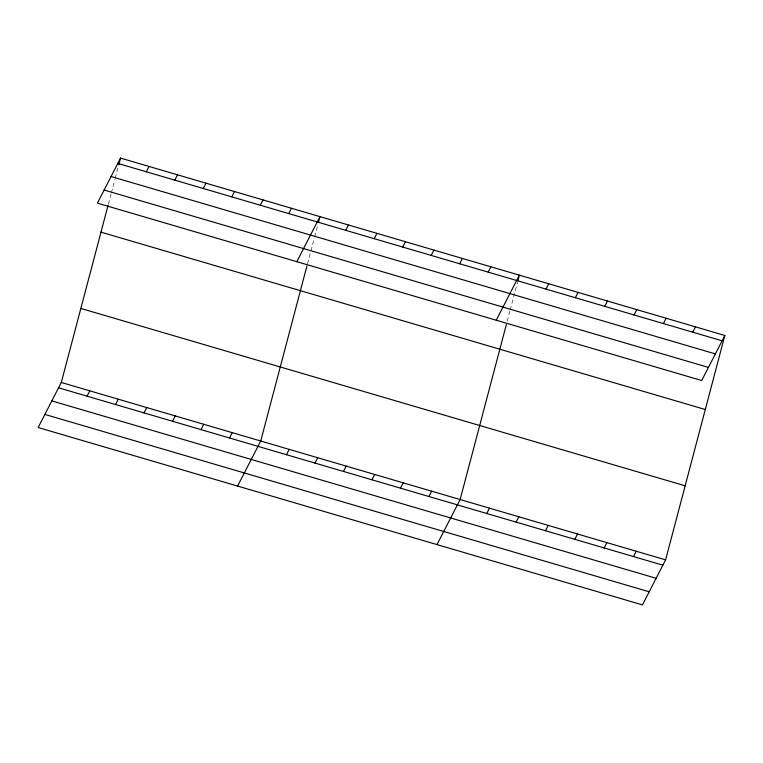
<?xml version="1.0" encoding="UTF-8"?>
<svg xmlns="http://www.w3.org/2000/svg" width="763" height="763" viewBox="0 0 763 763"><rect width="100%" height="100%" fill="white"/><g stroke="black" fill="none" stroke-linecap="round" stroke-linejoin="round"><path stroke-width="0.57" stroke-dasharray="3.81 2.86" d="M108.403 204.093L111.064 193.993M111.369 192.877L114.917 179.41M115.213 178.294L118.475 165.952M307.527 263.75L314.337 237.951M314.633 236.826L317.894 224.484M507.242 321.166L509.903 311.066M510.209 309.95L517.61 281.9"/><path stroke-width="1.14" d="M724.85 335.482L701.702 380.527L97.397 203.139L120.544 158.094L724.85 335.482L665.603 559.861L642.456 604.906L38.15 427.518L61.298 382.473L108.108 205.218M118.77 164.827L120.544 158.094M306.936 265.991L260.717 441.014L237.57 486.06M318.486 222.243L319.964 216.635L296.817 261.68M506.355 324.533L460.137 499.546L436.989 544.591M517.905 280.774L519.384 275.166L496.236 320.212M146.305 171.78L149.033 166.458M174.794 180.144L177.521 174.822M87.049 396.159L89.786 390.837M203.282 188.509L206.01 183.187M115.537 404.524L118.275 399.202M231.771 196.864L234.499 191.542M144.026 412.888L146.763 407.566M260.259 205.228L262.987 199.906M172.514 421.252L175.252 415.93M288.748 213.592L291.476 208.27M201.003 429.617L203.74 424.285M229.491 437.972L232.229 432.65M345.725 230.321L348.453 224.99M374.213 238.676L376.941 233.354M286.468 454.7L289.206 449.378M402.702 247.04L405.43 241.718M314.957 463.065L317.694 457.743M431.19 255.405L433.918 250.083M343.445 471.42L346.183 466.098M459.679 263.769L462.407 258.447M371.934 479.784L374.671 474.462M488.167 272.133L490.895 266.802M400.422 488.148L403.16 482.826M428.911 496.513L431.648 491.191M546.003 289.11L548.74 283.779M575.359 297.723L578.087 292.401M486.756 513.489L489.493 508.168M604.706 306.335L607.443 301.013M516.103 522.102L518.84 516.78M634.063 314.957L636.79 309.635M545.459 530.724L548.196 525.392M663.409 323.569L666.147 318.247M574.806 539.336L577.543 534.014M692.766 332.182L695.494 326.86M604.162 547.948L606.9 542.627M633.519 556.57L636.247 551.248M117.817 163.416L722.113 340.803M111.074 176.53L715.379 353.908M104.13 190.035L708.436 367.413M100.993 232.143L705.298 409.521M80.849 308.433L685.155 485.812M61.298 382.473L665.603 559.861M58.56 387.804L662.866 565.183M51.827 400.909L656.132 578.287M44.883 414.414L649.189 591.792"/></g></svg>
